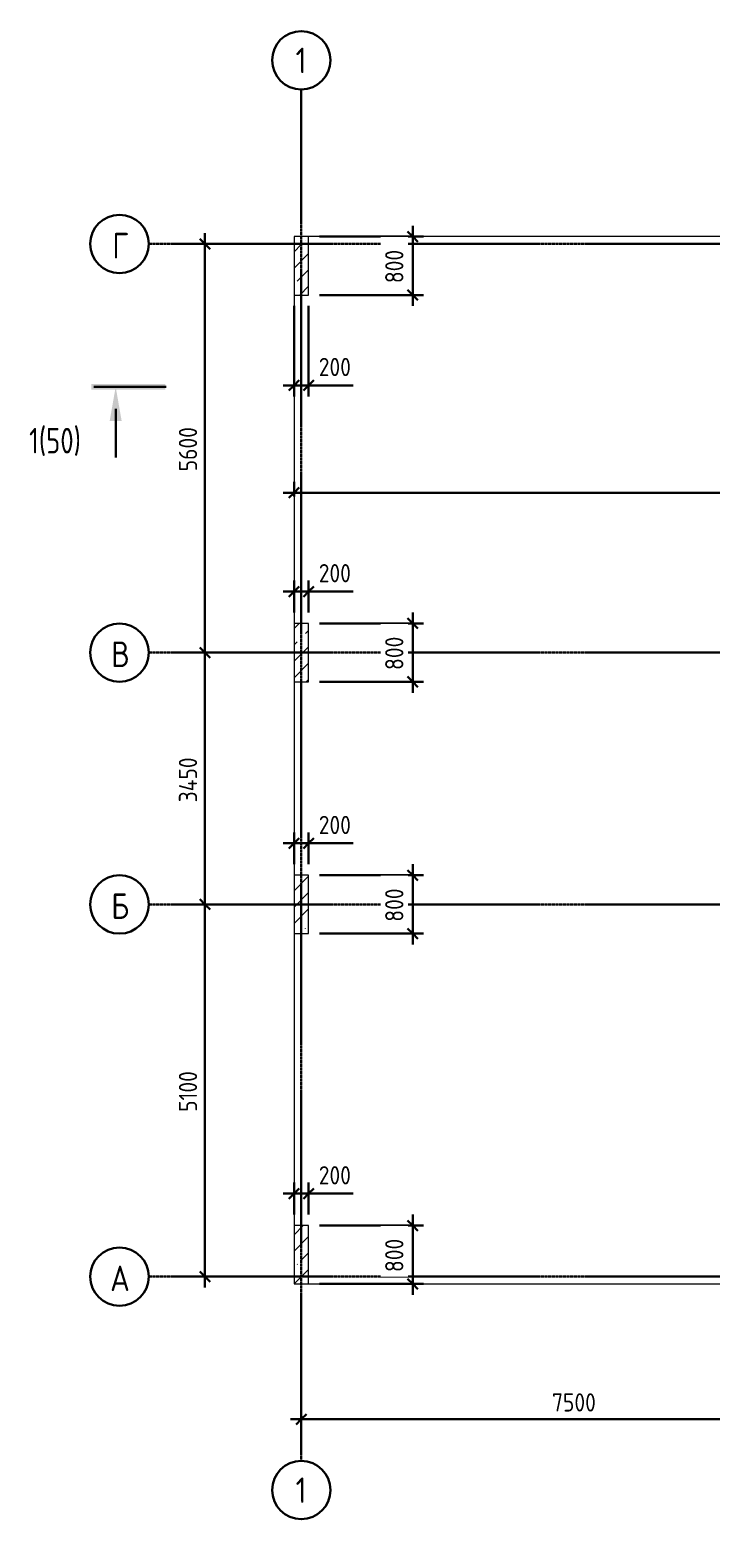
# Model space of a CAD drawing. Header units: millimetres. Extents: x -3720 to 34496, y -3324 to 17085.
# Drawn here: x -3720 to 5603, y -3324 to 17085 of the extents above; entities that cross this region are included whole.
import ezdxf

# ---------------------------------------------------------------- set-up
doc = ezdxf.new("R2010")
doc.units = ezdxf.units.MM
doc.linetypes.add('ADSK_Линия сетки', pattern=[25, 20, -2.5, 0, -2.5])
for name, color, linetype, lineweight in [('A-ANNO-DIMS', 7, 'Continuous', 30), ('A-ANNO-DIMS-100', 7, 'Continuous', 30), ('G-ANNO-SYMB', 7, 'Continuous', 30), ('S-COLS', 7, 'Continuous', 9), ('S-GRID', 7, 'Continuous', 30), ('S-GRID-IDEN', 7, 'Continuous', 30)]:
    doc.layers.add(name, color=color, linetype=linetype, lineweight=lineweight)
doc.layers.add('A-FLOR', color=7, linetype='Continuous', lineweight=13, true_color=0x007f00)
doc.styles.add('GOST Common', font='GOST_Common_SpecSymbol_0.ttf', dxfattribs={"width": 0.9, "height": 350})
doc.styles.add('GOST Common_1', font='GOST_Common_SpecSymbol_0.ttf', dxfattribs={"width": 0.9, "height": 250})
doc.styles.add('GOST Common_2', font='GOST_Common_SpecSymbol_0.ttf', dxfattribs={"width": 0.8, "height": 350})
doc.dimstyles.new('0_Колонны_опалубка', dxfattribs={"dimscale": 304.8, "dimtxt": 251.428749, "dimasz": 0.463911, "dimexe": 0.492126, "dimexo": 0.492126, "dimgap": 0.164042, "dimtad": 1, "dimdec": 0, "dimzin": 0, "dimdsep": 46, "dimtxsty": 'GOST Common_1', "dimblk1": 'OBLIQUE', "dimblk2": 'OBLIQUE', "dimsah": 1, "dimcen": 0.09, "dimdle": 0.492126, "dimazin": 0, "dimtfac": 1, "dimtdec": 4, "dimtix": 1, "dimtmove": 1, "dimatfit": 3, "dimfxl": 1, "dimtvp": 1, "dimtfill": 1, "dimtolj": 1, "dimtzin": 0, "dimarcsym": 2})
doc.dimstyles.new('0_Колонны_опалубка_1', dxfattribs={"dimscale": 304.8, "dimtxt": 251.428749, "dimasz": 0.463911, "dimexe": 0.492126, "dimexo": 0.492126, "dimgap": 0.164042, "dimtad": 1, "dimdec": 0, "dimzin": 0, "dimdsep": 46, "dimtxsty": 'GOST Common_1', "dimblk1": 'OBLIQUE', "dimblk2": 'OBLIQUE', "dimsah": 1, "dimcen": 0.09, "dimdle": 0.492126, "dimazin": 0, "dimtfac": 1, "dimtdec": 4, "dimtix": 1, "dimtmove": 0, "dimatfit": 3, "dimfxl": 1, "dimtvp": 1, "dimtfill": 1, "dimtolj": 1, "dimtzin": 0, "dimarcsym": 2})
doc.dimstyles.new('0_Оси', dxfattribs={"dimscale": 304.8, "dimtxt": 251.428749, "dimasz": 0.463911, "dimexe": 0.492126, "dimexo": 0.492126, "dimgap": 0.098425, "dimtad": 1, "dimdec": 0, "dimzin": 0, "dimdsep": 46, "dimtxsty": 'GOST Common_1', "dimblk1": 'OBLIQUE', "dimblk2": 'OBLIQUE', "dimsah": 1, "dimcen": 0.09, "dimdle": 0.492126, "dimazin": 0, "dimtfac": 1, "dimtdec": 4, "dimtix": 1, "dimtmove": 0, "dimatfit": 3, "dimfxl": 1, "dimtvp": 1, "dimtfill": 1, "dimtolj": 1, "dimtzin": 0, "dimarcsym": 2})
pattern_1 = [(45, (0, 0), (-224.5064, 224.5064), []), (45, (224.5, 0), (-224.5064, 224.5064), [396.875, -79.375, 3.353, -76.022])]

# ---------------------------------------------------------------- blocks, each defined once
blk = doc.blocks.new('Ось сетки - Круг_Ø8 мм-2643-Этаж 1_ План размещения вертикальных конструкций')
at = {"layer": 'S-GRID-IDEN'}
for start, end in [(360, 180), (180, 360)]:
    blk.add_arc((0, 0), 4, start, end, dxfattribs=at)
blk = doc.blocks.new('DIMBLOCK1-Этаж 1_ План размещения вертикальных конструкций')
at = {"layer": 'A-ANNO-DIMS-100', "color": 163, "true_color": 0x8080c0}
for p, q in [((-100, 850), (-100, 1288)), ((100, 850), (100, 1288)), ((-250, 1138), (250, 1138)), ((-100, 1138), (-171, 1067)), ((-100, 1138), (-29, 1208)), ((-100, 1138), (-100, 850)), ((239, 1138), (0, 1138)), ((100, 1138), (29, 1067)), ((100, 1138), (171, 1208)), ((100, 1138), (100, 850)), ((712, 1138), (239, 1138))]:
    blk.add_line(p, q, dxfattribs=at)
at = {"layer": 'A-ANNO-DIMS-100', "color": 0, "insert": (239, 1514), "char_height": 250, "width": 567.63, "attachment_point": 1, "line_spacing_factor": 1.022761, "style": 'GOST Common_1', "bg_fill": 3, "box_fill_scale": 1.25, "bg_fill_color": 256, "bg_fill_true_color": 13158600, "bg_fill_transparency": 0}
blk.add_mtext('200', dxfattribs=at)
blk = doc.blocks.new('_Oblique')
at = {"color": 0, "linetype": 'ByBlock', "lineweight": -2}
blk.add_line((-0.5, -0.5), (0.5, 0.5), dxfattribs=at)
blk = doc.blocks.new('DIMBLOCK2-Этаж 1_ План размещения вертикальных конструкций')
at = {"layer": 'A-ANNO-DIMS-100', "color": 163, "true_color": 0x8080c0}
for p, q in [((1526, -250), (1526, 850)), ((250, 700), (1676, 700)), ((1526, 700), (250, 700)), ((1526, 700), (1455, 771)), ((1526, 700), (1596, 629)), ((250, -100), (1676, -100)), ((1526, -100), (250, -100)), ((1526, -100), (1455, -29)), ((1526, -100), (1596, -171))]:
    blk.add_line(p, q, dxfattribs=at)
at = {"layer": 'A-ANNO-DIMS-100', "color": 0, "insert": (1149, 63), "char_height": 250, "width": 567.63, "attachment_point": 1, "rotation": 90, "line_spacing_factor": 1.022761, "style": 'GOST Common_1', "bg_fill": 3, "box_fill_scale": 1.25, "bg_fill_color": 256, "bg_fill_true_color": 13158600, "bg_fill_transparency": 0}
blk.add_mtext('800', dxfattribs=at)
blk = doc.blocks.new('DIMBLOCK9-Этаж 1_ План размещения вертикальных конструкций')
at = {"layer": 'A-ANNO-DIMS-100', "color": 163, "true_color": 0x8080c0}
for p, q in [((-250, 5938), (250, 5938)), ((-100, 5938), (-171, 5867)), ((-100, 5650), (-100, 6088)), ((-100, 5938), (-29, 6008)), ((-100, 5938), (-100, 5650)), ((239, 5938), (0, 5938)), ((100, 5938), (29, 5867)), ((100, 5650), (100, 6088)), ((100, 5938), (171, 6008)), ((100, 5938), (100, 5650)), ((712, 5938), (239, 5938))]:
    blk.add_line(p, q, dxfattribs=at)
at = {"layer": 'A-ANNO-DIMS-100', "color": 0, "insert": (239, 6314), "char_height": 250, "width": 567.63, "attachment_point": 1, "line_spacing_factor": 1.022761, "style": 'GOST Common_1', "bg_fill": 3, "box_fill_scale": 1.25, "bg_fill_color": 256, "bg_fill_true_color": 13158600, "bg_fill_transparency": 0}
blk.add_mtext('200', dxfattribs=at)
blk = doc.blocks.new('DIMBLOCK10-Этаж 1_ План размещения вертикальных конструкций')
at = {"layer": 'A-ANNO-DIMS-100', "color": 163, "true_color": 0x8080c0}
for p, q in [((1526, 5500), (1455, 5571)), ((1526, 4550), (1526, 5650)), ((250, 5500), (1676, 5500)), ((1526, 5500), (250, 5500)), ((1526, 5500), (1596, 5429)), ((250, 4700), (1676, 4700)), ((1526, 4700), (250, 4700)), ((1526, 4700), (1455, 4771)), ((1526, 4700), (1596, 4629))]:
    blk.add_line(p, q, dxfattribs=at)
at = {"layer": 'A-ANNO-DIMS-100', "color": 0, "insert": (1149, 4863), "char_height": 250, "width": 567.63, "attachment_point": 1, "rotation": 90, "line_spacing_factor": 1.022761, "style": 'GOST Common_1', "bg_fill": 3, "box_fill_scale": 1.25, "bg_fill_color": 256, "bg_fill_true_color": 13158600, "bg_fill_transparency": 0}
blk.add_mtext('800', dxfattribs=at)
blk = doc.blocks.new('DIMBLOCK23-Этаж 1_ План размещения вертикальных конструкций')
at = {"layer": 'A-ANNO-DIMS-100', "color": 163, "true_color": 0x8080c0}
for p, q in [((-100, 13300), (-100, 12062)), ((-100, 12212), (-100, 13300)), ((100, 13300), (100, 12062)), ((100, 12212), (100, 13300)), ((-100, 12212), (-29, 12283)), ((100, 12212), (171, 12283)), ((-250, 12212), (250, 12212)), ((-100, 12212), (-171, 12142)), ((239, 12212), (0, 12212)), ((100, 12212), (29, 12142)), ((712, 12212), (239, 12212))]:
    blk.add_line(p, q, dxfattribs=at)
at = {"layer": 'A-ANNO-DIMS-100', "color": 0, "insert": (239, 12589), "char_height": 250, "width": 567.63, "attachment_point": 1, "line_spacing_factor": 1.022761, "style": 'GOST Common_1', "bg_fill": 3, "box_fill_scale": 1.25, "bg_fill_color": 256, "bg_fill_true_color": 13158600, "bg_fill_transparency": 0}
blk.add_mtext('200', dxfattribs=at)
blk = doc.blocks.new('DIMBLOCK24-Этаж 1_ План размещения вертикальных конструкций')
at = {"layer": 'A-ANNO-DIMS-100', "color": 163, "true_color": 0x8080c0}
for p, q in [((1526, 14250), (1455, 14321)), ((1526, 14400), (1526, 13300)), ((250, 14250), (1676, 14250)), ((1526, 14250), (250, 14250)), ((1526, 14250), (1596, 14179)), ((1526, 13450), (1455, 13521)), ((250, 13450), (1676, 13450)), ((1526, 13450), (250, 13450)), ((1526, 13450), (1596, 13379))]:
    blk.add_line(p, q, dxfattribs=at)
at = {"layer": 'A-ANNO-DIMS-100', "color": 0, "insert": (1149, 13613), "char_height": 250, "width": 567.63, "attachment_point": 1, "rotation": 90, "line_spacing_factor": 1.022761, "style": 'GOST Common_1', "bg_fill": 3, "box_fill_scale": 1.25, "bg_fill_color": 256, "bg_fill_true_color": 13158600, "bg_fill_transparency": 0}
blk.add_mtext('800', dxfattribs=at)
blk = doc.blocks.new('DIMBLOCK33-Этаж 1_ План размещения вертикальных конструкций')
at = {"layer": 'A-ANNO-DIMS-100', "color": 163, "true_color": 0x8080c0}
for p, q in [((-100, 9100), (-100, 9538)), ((-100, 9388), (-29, 9458)), ((100, 9100), (100, 9538)), ((100, 9388), (171, 9458)), ((-250, 9388), (250, 9388)), ((-100, 9388), (-171, 9317)), ((-100, 9388), (-100, 9100)), ((239, 9388), (0, 9388)), ((100, 9388), (29, 9317)), ((100, 9388), (100, 9100)), ((712, 9388), (239, 9388))]:
    blk.add_line(p, q, dxfattribs=at)
at = {"layer": 'A-ANNO-DIMS-100', "color": 0, "insert": (239, 9764), "char_height": 250, "width": 567.63, "attachment_point": 1, "line_spacing_factor": 1.022761, "style": 'GOST Common_1', "bg_fill": 3, "box_fill_scale": 1.25, "bg_fill_color": 256, "bg_fill_true_color": 13158600, "bg_fill_transparency": 0}
blk.add_mtext('200', dxfattribs=at)
blk = doc.blocks.new('DIMBLOCK34-Этаж 1_ План размещения вертикальных конструкций')
at = {"layer": 'A-ANNO-DIMS-100', "color": 163, "true_color": 0x8080c0}
for p, q in [((1526, 8950), (1455, 9021)), ((1526, 8000), (1526, 9100)), ((250, 8950), (1676, 8950)), ((1526, 8950), (250, 8950)), ((1526, 8950), (1596, 8879)), ((1526, 8150), (1455, 8221)), ((250, 8150), (1676, 8150)), ((1526, 8150), (250, 8150)), ((1526, 8150), (1596, 8079))]:
    blk.add_line(p, q, dxfattribs=at)
at = {"layer": 'A-ANNO-DIMS-100', "color": 0, "insert": (1149, 8313), "char_height": 250, "width": 567.63, "attachment_point": 1, "rotation": 90, "line_spacing_factor": 1.022761, "style": 'GOST Common_1', "bg_fill": 3, "box_fill_scale": 1.25, "bg_fill_color": 256, "bg_fill_true_color": 13158600, "bg_fill_transparency": 0}
blk.add_mtext('800', dxfattribs=at)
blk = doc.blocks.new('DIMBLOCK43-Этаж 1_ План размещения вертикальных конструкций')
at = {"layer": 'A-ANNO-DIMS-100', "color": 150, "true_color": 0x0080ff}
for p, q in [((0, -2005), (0, -1805)), ((7500, -2005), (7500, -1805)), ((-150, -1955), (7500, -1955)), ((0, -1955), (-71, -2026)), ((0, -1955), (71, -1884)), ((0, -1955), (0, -2005)), ((7500, -1955), (7429, -2026)), ((7500, -1955), (7571, -1884)), ((7500, -1955), (7500, -2005))]:
    blk.add_line(p, q, dxfattribs=at)
at = {"layer": 'A-ANNO-DIMS-100', "color": 0, "insert": (3435, -1598), "char_height": 250, "width": 756.84, "attachment_point": 1, "line_spacing_factor": 1.022761, "style": 'GOST Common_1', "bg_fill": 3, "box_fill_scale": 1.25, "bg_fill_color": 256, "bg_fill_true_color": 13158600, "bg_fill_transparency": 0}
blk.add_mtext('7500', dxfattribs=at)
blk = doc.blocks.new('DIMBLOCK47-Этаж 1_ План размещения вертикальных конструкций')
at = {"layer": 'A-ANNO-DIMS-100', "color": 150, "true_color": 0x0080ff}
for p, q in [((-1322, 14300), (-1322, 8550)), ((-1322, 14150), (-1392, 14221)), ((-1372, 14150), (-1172, 14150)), ((-1322, 14150), (-1372, 14150)), ((-1322, 14150), (-1251, 14079)), ((-1322, 8550), (-1392, 8621)), ((-1372, 8550), (-1172, 8550)), ((-1322, 8550), (-1372, 8550)), ((-1322, 8550), (-1251, 8479))]:
    blk.add_line(p, q, dxfattribs=at)
at = {"layer": 'A-ANNO-DIMS-100', "color": 0, "insert": (-1678, 11035), "char_height": 250, "width": 756.84, "attachment_point": 1, "rotation": 90, "line_spacing_factor": 1.022761, "style": 'GOST Common_1', "bg_fill": 3, "box_fill_scale": 1.25, "bg_fill_color": 256, "bg_fill_true_color": 13158600, "bg_fill_transparency": 0}
blk.add_mtext('5600', dxfattribs=at)
blk = doc.blocks.new('DIMBLOCK48-Этаж 1_ План размещения вертикальных конструкций')
at = {"layer": 'A-ANNO-DIMS-100', "color": 150, "true_color": 0x0080ff}
for p, q in [((-1322, 8550), (-1392, 8621)), ((-1372, 8550), (-1172, 8550)), ((-1322, 8550), (-1372, 8550)), ((-1322, 8550), (-1322, 5100)), ((-1322, 8550), (-1251, 8479)), ((-1322, 5100), (-1392, 5171)), ((-1372, 5100), (-1172, 5100)), ((-1322, 5100), (-1372, 5100)), ((-1322, 5100), (-1251, 5029))]:
    blk.add_line(p, q, dxfattribs=at)
at = {"layer": 'A-ANNO-DIMS-100', "color": 0, "insert": (-1678, 6499), "char_height": 250, "width": 782.41, "attachment_point": 1, "rotation": 90, "line_spacing_factor": 1.022761, "style": 'GOST Common_1', "bg_fill": 3, "box_fill_scale": 1.25, "bg_fill_color": 256, "bg_fill_true_color": 13158600, "bg_fill_transparency": 0}
blk.add_mtext('3450', dxfattribs=at)
blk = doc.blocks.new('DIMBLOCK49-Этаж 1_ План размещения вертикальных конструкций')
at = {"layer": 'A-ANNO-DIMS-100', "color": 150, "true_color": 0x0080ff}
for p, q in [((-1322, 5100), (-1392, 5171)), ((-1372, 5100), (-1172, 5100)), ((-1322, 5100), (-1372, 5100)), ((-1322, 5100), (-1322, -150)), ((-1322, 5100), (-1251, 5029)), ((-1322, 0), (-1392, 71)), ((-1372, 0), (-1172, 0)), ((-1322, 0), (-1372, 0)), ((-1322, 0), (-1251, -71))]:
    blk.add_line(p, q, dxfattribs=at)
at = {"layer": 'A-ANNO-DIMS-100', "color": 0, "insert": (-1678, 2258), "char_height": 250, "width": 700.59, "attachment_point": 1, "rotation": 90, "line_spacing_factor": 1.022761, "style": 'GOST Common_1', "bg_fill": 3, "box_fill_scale": 1.25, "bg_fill_color": 256, "bg_fill_true_color": 13158600, "bg_fill_transparency": 0}
blk.add_mtext('5100', dxfattribs=at)
blk = doc.blocks.new('DIMBLOCK55-Этаж 1_ План размещения вертикальных конструкций')
at = {"layer": 'A-ANNO-DIMS-100', "color": 163, "true_color": 0x8080c0}
for p, q in [((-100, 10691), (-100, 10891)), ((30000, 10691), (30000, 10891)), ((-250, 10741), (30150, 10741)), ((-100, 10741), (-171, 10670)), ((-100, 10741), (-29, 10812)), ((-100, 10741), (-100, 10691)), ((30000, 10741), (29929, 10670)), ((30000, 10741), (30071, 10812)), ((30000, 10741), (30000, 10691))]:
    blk.add_line(p, q, dxfattribs=at)
at = {"layer": 'A-ANNO-DIMS-100', "color": 0, "insert": (14579, 11118), "char_height": 250, "width": 889.8, "attachment_point": 1, "line_spacing_factor": 1.022761, "style": 'GOST Common_1', "bg_fill": 3, "box_fill_scale": 1.25, "bg_fill_color": 256, "bg_fill_true_color": 13158600, "bg_fill_transparency": 0}
blk.add_mtext('30100', dxfattribs=at)
blk = doc.blocks.new('Разрез - Номер вида спереди_лист 3_5 мм-93906-Этаж 1_ План размещения вертикальных конструкций')
at = {"layer": 'G-ANNO-SYMB'}
for points in [[(9.8, 0.4), (9.8, -0.39), (-0.33, -0.39), (-0.33, 0.4)], [(2.18, -4.67), (3, 0), (3.82, -4.67)]]:
    blk.add_hatch(color=256, dxfattribs=at).paths.add_polyline_path(points)
blk.add_line((3, -3), (3, -9.66), dxfattribs=at)

msp = doc.modelspace()

# ---------------------------------------------------------------- hatches: boundary and pattern name
at = {"layer": 'S-COLS'}
h = msp.add_hatch(dxfattribs=at)
h.set_pattern_fill('FP_1', color=256, style=0, pattern_type=2)
h.set_pattern_definition(pattern_1)
h.paths.add_polyline_path([(-100, 13450), (100, 13450), (100, 14250), (-100, 14250)])
h = msp.add_hatch(dxfattribs=at)
h.set_pattern_fill('FP_1', color=256, style=0, pattern_type=2)
h.set_pattern_definition(pattern_1)
h.paths.add_polyline_path([(100, 8150), (100, 8950), (-100, 8950), (-100, 8150)])
h = msp.add_hatch(dxfattribs=at)
h.set_pattern_fill('FP_1', color=256, style=0, pattern_type=2)
h.set_pattern_definition(pattern_1)
h.paths.add_polyline_path([(100, 4700), (100, 5500), (-100, 5500), (-100, 4700)])
h = msp.add_hatch(dxfattribs=at)
h.set_pattern_fill('FP_1', color=256, style=0, pattern_type=2)
h.set_pattern_definition(pattern_1)
h.paths.add_polyline_path([(100, -100), (100, 700), (-100, 700), (-100, -100)])

# ---------------------------------------------------------------- linework, layer by layer
at = {"layer": 'A-FLOR'}
for p, q in [((7100, 14250), (100, 14250)), ((-100, 13450), (-100, 8950)), ((-100, 8150), (-100, 5500)), ((-100, 4700), (-100, 700)), ((100, -100), (7100, -100))]:
    msp.add_line(p, q, dxfattribs=at)
at = {"layer": 'G-ANNO-SYMB'}
msp.add_line((-2843.5, 12192), (-1852.5, 12192), dxfattribs=at)
at = {"layer": 'S-COLS'}
for p, q in [((100, 14250), (-100, 14250)), ((-100, 14250), (-100, 13450)), ((100, 13450), (100, 14250)), ((-100, 13450), (100, 13450)), ((100, 8950), (-100, 8950)), ((-100, 8950), (-100, 8150)), ((100, 8150), (100, 8950)), ((-100, 8150), (100, 8150)), ((100, 5500), (-100, 5500)), ((-100, 5500), (-100, 4700)), ((100, 4700), (100, 5500)), ((-100, 4700), (100, 4700)), ((100, 700), (-100, 700)), ((-100, 700), (-100, -100)), ((100, -100), (100, 700)), ((-100, -100), (100, -100))]:
    msp.add_line(p, q, dxfattribs=at)
at = {"layer": 'S-GRID', "color": 150, "linetype": 'ADSK_Линия сетки', "true_color": 0x0080ff}
for p, q in [((0, -2523.6), (0, 16266.7)), ((-2091.2, 14150), (32027.3, 14150)), ((-2091.2, 8550), (32027.3, 8550)), ((-2091.2, 5100), (32027.3, 5100)), ((-2091.2, 0), (32027.3, 0))]:
    msp.add_line(p, q, dxfattribs=at)

# ---------------------------------------------------------------- block references
at = {"layer": 'G-ANNO-SYMB', "xscale": 99.99999999999993, "yscale": 99.99999999999993, "zscale": 99.99999999999993}
msp.add_blockref('Разрез - Номер вида спереди_лист 3_5 мм-93906-Этаж 1_ План размещения вертикальных конструкций', (-2843.5, 12192), dxfattribs=at)
at = {"layer": 'S-GRID-IDEN', "xscale": 99.99999999999993, "yscale": 99.99999999999993, "zscale": 99.99999999999993}
for p in [(0, 16666.7), (0, -2923.6)]:
    msp.add_blockref('Ось сетки - Круг_Ø8 мм-2643-Этаж 1_ План размещения вертикальных конструкций', p, dxfattribs=at)
at = {"layer": 'S-GRID-IDEN', "xscale": 99.99999999999993, "yscale": 99.99999999999993, "zscale": 99.99999999999993, "rotation": 269.9999999999994}
for p in [(-2491.2, 14150), (-2491.2, 8550), (-2491.2, 5100), (-2491.2, 0)]:
    msp.add_blockref('Ось сетки - Круг_Ø8 мм-2643-Этаж 1_ План размещения вертикальных конструкций', p, dxfattribs=at)

# ---------------------------------------------------------------- texts
at = {"layer": 'G-ANNO-SYMB', "insert": (-3729.9, 11629.5), "char_height": 350, "width": 923.544, "attachment_point": 1, "style": 'GOST Common_2'}
msp.add_mtext('1(50)', dxfattribs=at)
at = {"layer": 'S-GRID-IDEN', "char_height": 350, "attachment_point": 1, "style": 'GOST Common'}
for s, insert, width in [('\\fGOST Common|b0|i0|c204|p34|;\\W.9;1', (-78.2, 16839.2), 187.595), ('\\fGOST Common|b0|i0|c204|p34|;\\W.9;Г', (-2589.7, 14302.6), 274.177), ('\\fGOST Common|b0|i0|c204|p34|;\\W.9;В', (-2604.6, 8702.6), 310.253), ('\\fGOST Common|b0|i0|c204|p34|;\\W.9;Б', (-2604.6, 5252.6), 310.253), ('\\fGOST Common|b0|i0|c204|p34|;\\W.9;А', (-2619.4, 152.6), 346.329), ('\\fGOST Common|b0|i0|c204|p34|;\\W.9;1', (-78.2, -2751.1), 187.595)]:
    msp.add_mtext(s, dxfattribs=dict(at, insert=insert, width=width))

# ---------------------------------------------------------------- next in the draw order: dimensions: what is measured, and where the dimension line sits
at = {"layer": 'A-ANNO-DIMS', "color": 150, "true_color": 0x0080ff}
dim = msp.add_linear_dim(base=(-1321.7, 8550), p1=(-1221.7, 14150), p2=(-1221.7, 8550), angle=90, dimstyle='0_Оси', override={"dimpost": '<>', "dimfxl": 5600}, dxfattribs=at)
dim.commit()
dim.dimension.update_dxf_attribs({"geometry": 'DIMBLOCK47-Этаж 1_ План размещения вертикальных конструкций', "text_midpoint": (-1476.7, 11350)})
at = {"layer": 'A-ANNO-DIMS', "color": 163, "true_color": 0x8080c0}
for base, p1, p2, picture, middle in [((100, 12212.3), (-100, 13450), (100, 13450), 'DIMBLOCK23-Этаж 1_ План размещения вертикальных конструкций', (523.3, 12422.3)), ((100, 9387.7), (-100, 8950), (100, 8950), 'DIMBLOCK33-Этаж 1_ План размещения вертикальных конструкций', (523.3, 9597.8)), ((100, 5937.7), (-100, 5500), (100, 5500), 'DIMBLOCK9-Этаж 1_ План размещения вертикальных конструкций', (523.3, 6147.8)), ((100, 1137.7), (-100, 700), (100, 700), 'DIMBLOCK1-Этаж 1_ План размещения вертикальных конструкций', (523.3, 1347.8))]:
    dim = msp.add_linear_dim(base=base, p1=p1, p2=p2, dimstyle='0_Колонны_опалубка', override={"dimpost": '<>', "dimfxl": 200}, dxfattribs=at)
    dim.commit()
    dim.dimension.update_dxf_attribs({"geometry": picture, "text_midpoint": middle, "dimtype": 160})
dim = msp.add_linear_dim(base=(30000, 10741.1), p1=(-100, 10841.1), p2=(30000, 10841.1), dimstyle='0_Колонны_опалубка_1', override={"dimpost": '<>', "dimfxl": 30100}, dxfattribs=at)
dim.commit()
dim.dimension.update_dxf_attribs({"geometry": 'DIMBLOCK55-Этаж 1_ План размещения вертикальных конструкций', "text_midpoint": (14950, 10916.1)})
at = {"layer": 'A-ANNO-DIMS', "color": 150, "true_color": 0x0080ff}
dim = msp.add_linear_dim(base=(7500, -1954.9), p1=(0, -1854.9), p2=(7500, -1854.9), dimstyle='0_Оси', override={"dimpost": '<>', "dimfxl": 7500}, dxfattribs=at)
dim.commit()
dim.dimension.update_dxf_attribs({"geometry": 'DIMBLOCK43-Этаж 1_ План размещения вертикальных конструкций', "text_midpoint": (3750, -1799.9)})

# ---------------------------------------------------------------- next in the draw order: dimensions: what is measured, and where the dimension line sits
at = {"layer": 'A-ANNO-DIMS', "color": 163, "true_color": 0x8080c0}
for base, p1, p2, picture, middle in [((1525.8, 13450), (100, 14250), (100, 13450), 'DIMBLOCK24-Этаж 1_ План размещения вертикальных конструкций', (1350.8, 13850)), ((1525.8, 8950), (100, 8150), (100, 8950), 'DIMBLOCK34-Этаж 1_ План размещения вертикальных конструкций', (1350.8, 8550)), ((1525.8, 5500), (100, 4700), (100, 5500), 'DIMBLOCK10-Этаж 1_ План размещения вертикальных конструкций', (1350.8, 5100)), ((1525.8, 700), (100, -100), (100, 700), 'DIMBLOCK2-Этаж 1_ План размещения вертикальных конструкций', (1350.8, 300))]:
    dim = msp.add_linear_dim(base=base, p1=p1, p2=p2, angle=90, dimstyle='0_Колонны_опалубка_1', override={"dimpost": '<>', "dimfxl": 800}, dxfattribs=at)
    dim.commit()
    dim.dimension.update_dxf_attribs({"geometry": picture, "text_midpoint": middle})
at = {"layer": 'A-ANNO-DIMS', "color": 150, "true_color": 0x0080ff}
dim = msp.add_linear_dim(base=(-1321.7, 5100), p1=(-1221.7, 8550), p2=(-1221.7, 5100), angle=90, dimstyle='0_Оси', override={"dimpost": '<>', "dimfxl": 3450}, dxfattribs=at)
dim.commit()
dim.dimension.update_dxf_attribs({"geometry": 'DIMBLOCK48-Этаж 1_ План размещения вертикальных конструкций', "text_midpoint": (-1476.7, 6825)})

# ---------------------------------------------------------------- next in the draw order: dimensions: what is measured, and where the dimension line sits
dim = msp.add_linear_dim(base=(-1321.7, 0), p1=(-1221.7, 5100), p2=(-1221.7, 0), angle=90, dimstyle='0_Оси', override={"dimpost": '<>', "dimfxl": 5100}, dxfattribs=at)
dim.commit()
dim.dimension.update_dxf_attribs({"geometry": 'DIMBLOCK49-Этаж 1_ План размещения вертикальных конструкций', "text_midpoint": (-1476.7, 2550)})

doc.saveas('drawing.dxf')
